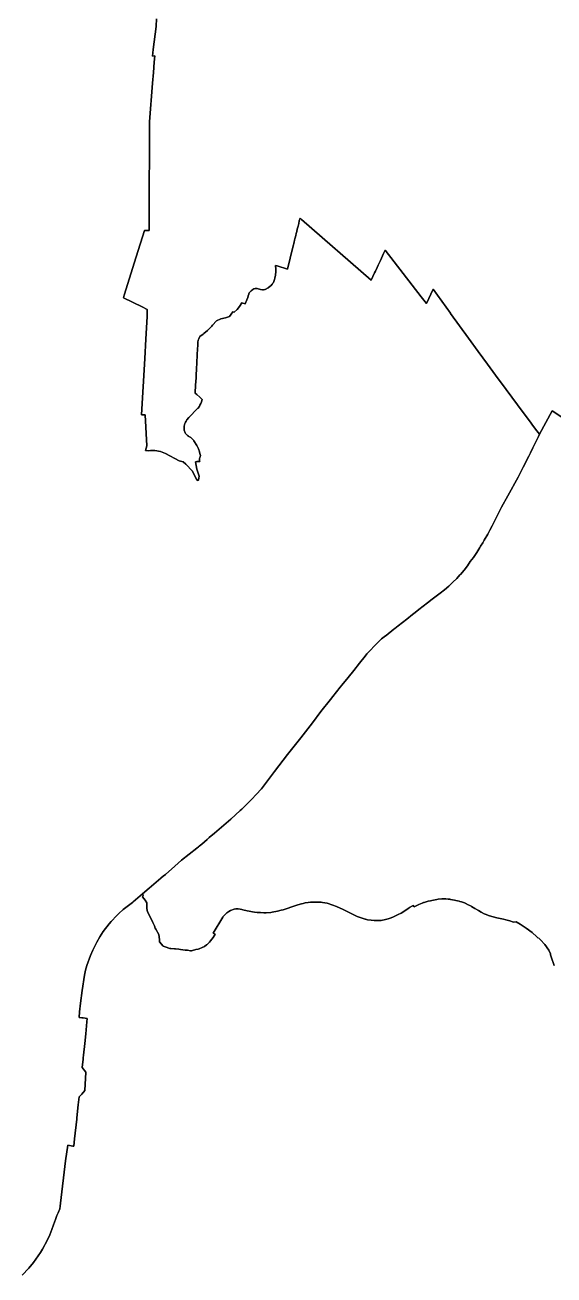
# Model space of a CAD drawing. Header units: inches. Extents: x 130170 to 284068, y 377793 to 804530.
# Drawn here: x 168262 to 170732, y 630507 to 636343 of the extents above; entities that cross this region are included whole.
import ezdxf

# ---------------------------------------------------------------- set-up
doc = ezdxf.new("R2010")
doc.units = ezdxf.units.IN
doc.header["$MEASUREMENT"] = 0
doc.layers.add('muni_il', color=7, linetype='Continuous')

msp = doc.modelspace()

# ---------------------------------------------------------------- linework, layer by layer
at = {"layer": 'muni_il'}
for points in [[(168876, 636371.2), (168874.9, 636337.3), (168874.8, 636336.2), (168860.2, 636228), (168856.7, 636197.3), (168867.6, 636199), (168864.7, 636169.6), (168861.6, 636121.3), (168857, 636070.8), (168843.3, 635890.8), (168841.9, 635442.4), (168841.5, 635383.1), (168820.2, 635383.4), (168781.3, 635259.8), (168725.3, 635081.9), (168721.4, 635069.4), (168809.5, 635026.3), (168832.9, 635014.8), (168831.8, 634982.2), (168826.7, 634875.4), (168820.9, 634786.4), (168820.9, 634786.4), (168806.8, 634523.3), (168823.9, 634522.5), (168830.6, 634377.4), (168825.2, 634356.3), (168825.2, 634356.3), (168839.7, 634355.1), (168848.2, 634356.2), (168860, 634356.6), (168862.5, 634356.3), (168868.3, 634355.9), (168894.8, 634351.1), (168903, 634347.8), (168918, 634341.6), (168981.6, 634307.6), (169000, 634303.6), (169012.8, 634292.4), (169043.6, 634259.1), (169056.5, 634232.6), (169062.2, 634222.5), (169067.1, 634215.9), (169072.4, 634217.7), (169075.2, 634236.9), (169064.1, 634269.5), (169058.3, 634302.6), (169064.7, 634304.8), (169077.6, 634305.3), (169077, 634310), (169077.2, 634314.6), (169077.5, 634316.9), (169079.1, 634323.6), (169080.2, 634326.3), (169081.2, 634333.6), (169080.5, 634337.4), (169075.5, 634355), (169073.2, 634361), (169072.8, 634362.2), (169069.9, 634368.4), (169069.2, 634370.1), (169064.1, 634380.1), (169050.6, 634401.5), (169048.6, 634404.2), (169047.3, 634405.7), (169042.3, 634411.2), (169036, 634417.2), (169033.3, 634419.1), (169027.7, 634422.4), (169025.6, 634423.8), (169020.9, 634427), (169014.1, 634432.1), (169011.8, 634435.4), (169010.3, 634439), (169006, 634451.6), (169005.3, 634458.6), (169005.2, 634461.6), (169005.2, 634470.2), (169006.2, 634475.5), (169008.3, 634481.9), (169011.2, 634487.9), (169014, 634493), (169018, 634498.9), (169027.6, 634511.1), (169035.8, 634520.1), (169040.5, 634525), (169054.2, 634538.9), (169056.5, 634541.2), (169063.4, 634547.2), (169068, 634551.8), (169070.4, 634554.3), (169073.6, 634558.7), (169076.3, 634563), (169078.7, 634567.4), (169082.5, 634575.8), (169085.8, 634582.9), (169089, 634594.6), (169077.9, 634605.1), (169063.7, 634618.4), (169057.2, 634624.7), (169056.6, 634625.9), (169058.8, 634660.6), (169060.8, 634695.3), (169061.4, 634706.7), (169061.9, 634716.7), (169062.5, 634728.3), (169063.1, 634743.1), (169063.8, 634759), (169066.1, 634809.9), (169067.1, 634825.4), (169068.5, 634852.1), (169069, 634862.6), (169069.4, 634865.2), (169070.1, 634867.6), (169070.6, 634869.4), (169071.2, 634870.9), (169074.1, 634878.2), (169078, 634888), (169093.5, 634899.4), (169097.2, 634902.4), (169114.2, 634916.1), (169134.4, 634937.1), (169138, 634940.9), (169156.8, 634962), (169176, 634970.6), (169197.4, 634975.4), (169216.8, 634982.1), (169232, 635003.8), (169237.9, 635001.4), (169253.1, 635013.9), (169263.3, 635028.4), (169274.9, 635046.1), (169290.4, 635040.9), (169297.5, 635059.7), (169301.8, 635071.3), (169304.1, 635079), (169306.5, 635086.8), (169307.3, 635088.2), (169309.3, 635091.8), (169313.1, 635096.8), (169317.7, 635102.5), (169326.2, 635108.4), (169330.9, 635111.4), (169336.7, 635112.2), (169343.5, 635112.2), (169345.6, 635111.9), (169361.3, 635107.8), (169370.1, 635106.6), (169372.4, 635106.5), (169375.6, 635106.4), (169382.1, 635107.2), (169383.6, 635107.6), (169397.6, 635115.2), (169406.5, 635122.8), (169409.2, 635125.2), (169416.4, 635132.7), (169417.6, 635134.3), (169419.6, 635137.4), (169421.6, 635141.3), (169425.2, 635150.6), (169426.5, 635154.5), (169428.4, 635161.1), (169430.6, 635169.2), (169431.3, 635173), (169432.2, 635177.7), (169432.3, 635180.5), (169432.4, 635185.8), (169432.5, 635192.8), (169432.6, 635197.1), (169432.5, 635209.1), (169432.3, 635213.5), (169431.9, 635220.2), (169437.5, 635219), (169439.6, 635218.4), (169488.2, 635202.7), (169513, 635305), (169515.5, 635316), (169517.3, 635322.4), (169517.8, 635324.5), (169519, 635329.6), (169520.9, 635337.8), (169522.5, 635344.5), (169523.9, 635349.6), (169526.3, 635360.3), (169528.5, 635369.6), (169530.7, 635378.5), (169533.3, 635389.3), (169537, 635403.3), (169538.6, 635410.4), (169540.1, 635416.8), (169542.8, 635427.8), (169546.1, 635441.6), (169553.3, 635435.1), (169878.3, 635151.4), (169894.3, 635186.5), (169897.8, 635193.6), (169905.9, 635210.1), (169910.7, 635222.2), (169921.8, 635244.1), (169936, 635276.1), (169943.5, 635291.8), (170111.8, 635074.1), (170136.6, 635043.2), (170167.3, 635109.5), (170248.1, 634997.7), (170249.1, 634996.4), (170332.9, 634880.4), (170378.2, 634818.1), (170420.8, 634759.8), (170458, 634708.6), (170508, 634641.4), (170588.3, 634533.2), (170626.4, 634482), (170627.2, 634480.9), (170651.3, 634448.4), (170663.6, 634431.9), (170658.8, 634422.4), (170646.9, 634397.3), (170640.8, 634384.7), (170633, 634368.6), (170621.5, 634345.1), (170613.9, 634329.7), (170587.6, 634278.2), (170569, 634241.8), (170567.2, 634238.1), (170563.7, 634231.3), (170516, 634144.3), (170486.7, 634091.3), (170467.5, 634054.2), (170442.2, 634005.3), (170432.5, 633983.7), (170423.4, 633965.2), (170405.4, 633937), (170399.1, 633925.1), (170388.4, 633909), (170385.4, 633903.9), (170370.8, 633880.6), (170356.1, 633856.2), (170340.9, 633837.6), (170327.2, 633817.4), (170311.9, 633797.6), (170294.9, 633778), (170291.8, 633775.4), (170278.1, 633759.3), (170259.9, 633741.8), (170240.5, 633723.4), (170219.9, 633706.4), (170200.7, 633690.8), (170162.5, 633661.8), (170141.5, 633645.8), (170100.7, 633613.3), (170083.6, 633599.9), (170071, 633590.4), (170045.1, 633569.5), (170024.8, 633553.7), (170003.6, 633537.8), (169989.2, 633525.8), (169984.1, 633521.6), (169947.9, 633493.3), (169944.6, 633491), (169927, 633476.9), (169909.2, 633460), (169892, 633442.7), (169875.4, 633424.5), (169858.6, 633406.4), (169850.4, 633396.2), (169823.9, 633362.8), (169796.5, 633328.5), (169770.5, 633296.7), (169741.1, 633260.8), (169733.4, 633251.9), (169698.8, 633207.7), (169687.6, 633193.4), (169643.9, 633137.4), (169603.8, 633085.1), (169549.1, 633014.1), (169487.2, 632937), (169426.8, 632856.9), (169366.6, 632776), (169341.7, 632750.1), (169320.8, 632728.4), (169296.8, 632703.7), (169274.2, 632682.3), (169266.3, 632674.9), (169223.8, 632634.8), (169146.7, 632569.5), (169122.6, 632548.7), (169113.1, 632540.6), (169112, 632539.5), (169087.8, 632518.6), (169075.7, 632508.8), (169071.6, 632505.5), (169064.4, 632499.7), (168993.4, 632443.1), (168961.8, 632415.4), (168918.3, 632377.4), (168911.5, 632371.8), (168909.2, 632369.8), (168897, 632359.7), (168852.2, 632322.3), (168841.9, 632313.6), (168810.9, 632286.5), (168766.9, 632248.8), (168763.5, 632246.2), (168721.1, 632213.9), (168699.8, 632193.9), (168690.7, 632185.4), (168665.1, 632157.1), (168655.5, 632146.7), (168627.9, 632110.7), (168611.2, 632085.8), (168597.5, 632060.8), (168579, 632023.9), (168568.2, 631999), (168551.2, 631951.1), (168545.2, 631930.2), (168539.6, 631906.2), (168528.5, 631834.3), (168521.7, 631775.6), (168517.2, 631735.3), (168515.2, 631709.4), (168528, 631708.1), (168534.5, 631707.3), (168552.7, 631704.9), (168551.2, 631688.7), (168551.2, 631688.7), (168551.2, 631688.7), (168546.1, 631632.4), (168541.2, 631586.9), (168535.1, 631532.8), (168533.8, 631520.5), (168533.2, 631515.2), (168529.5, 631475.1), (168546.7, 631453.7), (168541.3, 631367.6), (168527, 631351.4), (168515.4, 631337.9), (168511, 631301.7), (168504.6, 631240.2), (168503.9, 631234.5), (168493.8, 631143.2), (168489.9, 631108.2), (168485, 631108.8), (168461.9, 631112.9), (168450.7, 631039.7), (168428.1, 630841.5), (168426.5, 630828.3), (168424.9, 630815.7), (168417.2, 630796.5), (168411, 630783.8), (168404.4, 630766.1), (168404, 630765.1), (168395.6, 630740.4), (168387.8, 630718.4), (168378.7, 630694.1), (168368.5, 630673.7), (168356.8, 630650.5), (168352.9, 630644.2), (168343.4, 630627.6), (168334.6, 630612.5), (168302.1, 630565.7), (168279.7, 630538.7), (168249.7, 630506.7)], [(170814.1, 634481.5), (170722.5, 634541.9), (170663.6, 634431.9), (170651.3, 634448.4), (170627.2, 634480.9), (170626.4, 634482), (170588.3, 634533.2), (170508, 634641.4), (170458, 634708.6), (170420.8, 634759.8), (170378.2, 634818.1), (170332.9, 634880.4), (170249.1, 634996.4), (170248.1, 634997.7), (170167.3, 635109.5), (170136.6, 635043.2), (170111.8, 635074.1), (169943.5, 635291.8), (169936, 635276.1), (169921.8, 635244.1), (169910.7, 635222.2), (169905.9, 635210.1), (169897.8, 635193.6), (169894.3, 635186.5), (169878.3, 635151.4), (169553.3, 635435.1), (169546.1, 635441.6), (169542.8, 635427.8), (169540.1, 635416.8), (169538.6, 635410.4), (169537, 635403.3), (169533.3, 635389.3), (169530.7, 635378.5), (169528.5, 635369.6), (169526.3, 635360.3), (169523.9, 635349.6), (169522.5, 635344.5), (169520.9, 635337.8), (169519, 635329.6), (169517.8, 635324.5), (169517.3, 635322.4), (169515.5, 635316), (169513, 635305), (169488.2, 635202.7), (169439.6, 635218.4), (169437.5, 635219), (169431.9, 635220.2), (169432.3, 635213.5), (169432.5, 635209.1), (169432.6, 635197.1), (169432.5, 635192.8), (169432.4, 635185.8), (169432.3, 635180.5), (169432.2, 635177.7), (169431.3, 635173), (169430.6, 635169.2), (169428.4, 635161.1), (169426.5, 635154.5), (169425.2, 635150.6), (169421.6, 635141.3), (169419.6, 635137.4), (169417.6, 635134.3), (169416.4, 635132.7), (169409.2, 635125.2), (169406.5, 635122.8), (169397.6, 635115.2), (169383.6, 635107.6), (169382.1, 635107.2), (169375.6, 635106.4), (169372.4, 635106.5), (169370.1, 635106.6), (169361.3, 635107.8), (169345.6, 635111.9), (169343.5, 635112.2), (169336.7, 635112.2), (169330.9, 635111.4), (169326.2, 635108.4), (169317.7, 635102.5), (169313.1, 635096.8), (169309.3, 635091.8), (169307.3, 635088.2), (169306.5, 635086.8), (169304.1, 635079), (169301.8, 635071.3), (169297.5, 635059.7), (169290.4, 635040.9), (169274.9, 635046.1), (169263.3, 635028.4), (169253.1, 635013.9), (169237.9, 635001.4), (169232, 635003.8), (169216.8, 634982.1), (169197.4, 634975.4), (169176, 634970.6), (169156.8, 634962), (169138, 634940.9), (169134.4, 634937.1), (169114.2, 634916.1), (169097.2, 634902.4), (169093.5, 634899.4), (169078, 634888), (169074.1, 634878.2), (169071.2, 634870.9), (169070.6, 634869.4), (169070.1, 634867.6), (169069.4, 634865.2), (169069, 634862.6), (169068.5, 634852.1), (169067.1, 634825.4), (169066.1, 634809.9), (169063.8, 634759), (169063.1, 634743.1), (169062.5, 634728.3), (169061.9, 634716.7), (169061.4, 634706.7), (169060.8, 634695.3), (169058.8, 634660.6), (169056.6, 634625.9), (169057.2, 634624.7), (169063.7, 634618.4), (169077.9, 634605.1), (169089, 634594.6), (169085.8, 634582.9), (169082.5, 634575.8), (169078.7, 634567.4), (169076.3, 634563), (169073.6, 634558.7), (169070.4, 634554.3), (169068, 634551.8), (169063.4, 634547.2), (169056.5, 634541.2), (169054.2, 634538.9), (169040.5, 634525), (169035.8, 634520.1), (169027.6, 634511.1), (169018, 634498.9), (169014, 634493), (169011.2, 634487.9), (169008.3, 634481.9), (169006.2, 634475.5), (169005.2, 634470.2), (169005.2, 634461.6), (169005.3, 634458.6), (169006, 634451.6), (169010.3, 634439), (169011.8, 634435.4), (169014.1, 634432.1), (169020.9, 634427), (169025.6, 634423.8), (169027.7, 634422.4), (169033.3, 634419.1), (169036, 634417.2), (169042.3, 634411.2), (169047.3, 634405.7), (169048.6, 634404.2), (169050.6, 634401.5), (169064.1, 634380.1), (169069.2, 634370.1), (169069.9, 634368.4), (169072.8, 634362.2), (169073.2, 634361), (169075.5, 634355), (169080.5, 634337.4), (169081.2, 634333.6), (169080.2, 634326.3), (169079.1, 634323.6), (169077.5, 634316.9), (169077.2, 634314.6), (169077, 634310), (169077.6, 634305.3), (169064.7, 634304.8), (169058.3, 634302.6), (169064.1, 634269.5), (169075.2, 634236.9), (169072.4, 634217.7), (169067.1, 634215.9), (169062.2, 634222.5), (169056.5, 634232.6), (169043.6, 634259.1), (169012.8, 634292.4), (169000, 634303.6), (168981.6, 634307.6), (168918, 634341.6), (168903, 634347.8), (168894.8, 634351.1), (168868.3, 634355.9), (168862.5, 634356.3), (168860, 634356.6), (168848.2, 634356.2), (168839.7, 634355.1), (168825.2, 634356.3), (168825.2, 634356.3), (168830.6, 634377.4), (168823.9, 634522.5), (168806.8, 634523.3), (168820.9, 634786.4), (168820.9, 634786.4), (168826.7, 634875.4), (168831.8, 634982.2), (168832.9, 635014.8), (168809.5, 635026.3), (168721.4, 635069.4), (168725.3, 635081.9), (168781.3, 635259.8), (168820.2, 635383.4), (168841.5, 635383.1), (168841.9, 635442.4), (168843.3, 635890.8), (168857, 636070.8), (168861.6, 636121.3), (168864.7, 636169.6), (168867.6, 636199), (168856.7, 636197.3), (168860.2, 636228), (168874.8, 636336.2), (168874.9, 636337.3), (168876, 636371.2)], [(170732.9, 631951.2), (170728.2, 631965.6), (170723, 631978.9), (170720.2, 631988.1), (170715.8, 632001.6), (170714.5, 632005.7), (170706.8, 632023), (170688.8, 632049.9), (170668.9, 632071.9), (170659.9, 632080.9), (170657.9, 632078.9), (170650.9, 632085.9), (170629, 632105.9), (170602.1, 632125.9), (170573.1, 632144.9), (170554.2, 632154.9), (170542.9, 632154.6), (170525.5, 632159.8), (170507, 632164.4), (170495.3, 632168), (170464.4, 632175), (170430.9, 632183.8), (170430.4, 632184), (170425.5, 632186), (170414.8, 632189.3), (170405, 632193.5), (170391.6, 632200.3), (170378.6, 632208), (170362.6, 632218), (170354.8, 632221.8), (170346, 632227.1), (170344.4, 632228.2), (170338.4, 632231.6), (170331, 632235.5), (170316.5, 632242.5), (170313.2, 632243.8), (170300.2, 632248.5), (170292.7, 632250.9), (170289.2, 632251.8), (170280.5, 632254.1), (170274, 632255.7), (170267.7, 632257.1), (170249, 632260.5), (170246.9, 632260.9), (170236.9, 632262), (170226.9, 632262.4), (170222, 632262.6), (170215.1, 632262.6), (170208.6, 632262.3), (170191.3, 632260.9), (170185.4, 632260.1), (170161.6, 632255.8), (170154.9, 632254.4), (170144.7, 632251.8), (170125.4, 632246.3), (170122.7, 632245.4), (170115.4, 632242.6), (170100.8, 632236.2), (170078.6, 632226.1), (170077.4, 632227.4), (170073.5, 632232.2), (170057.8, 632221.8), (170049.2, 632215.9), (170017.4, 632196.8), (170003.9, 632189.4), (169982.5, 632179.1), (169971.1, 632174.7), (169956.7, 632169.8), (169951.2, 632168.1), (169944.7, 632165.8), (169925.3, 632162.2), (169920.3, 632161.7), (169911.7, 632161.6), (169891.6, 632161.8), (169878.6, 632163), (169861.5, 632165.3), (169851.7, 632167.8), (169849.6, 632168.4), (169835.5, 632172.6), (169822.8, 632177), (169813.5, 632181), (169778.9, 632197.9), (169747.3, 632213.5), (169716, 632227.4), (169699.6, 632233.3), (169673.3, 632242.2), (169651.6, 632246.6), (169645.1, 632247.4), (169641.5, 632247.6), (169614.2, 632248.2), (169611.8, 632248.2), (169595.5, 632247.1), (169584.5, 632245.9), (169569.7, 632243.6), (169560.9, 632241.9), (169552.2, 632239.7), (169536.2, 632235.2), (169526.8, 632232.4), (169466.7, 632211.8), (169458.6, 632209.5), (169441.1, 632205.1), (169415.5, 632200.3), (169409.3, 632199.8), (169387.7, 632198.2), (169383.8, 632198.2), (169376.8, 632198.1), (169360.8, 632198.6), (169346.5, 632199.9), (169333.7, 632201.4), (169324.9, 632202.5), (169308.6, 632205.1), (169299, 632207.1), (169279.4, 632211.9), (169274.2, 632213.2), (169266, 632215.1), (169256.6, 632216.7), (169248.5, 632216.1), (169246.7, 632215.9), (169238.4, 632214.1), (169220.9, 632208.2), (169214, 632204.5), (169204.5, 632197.9), (169202.3, 632196.2), (169195, 632189), (169186.2, 632178.9), (169185, 632177.2), (169141, 632103.5), (169150, 632098.3), (169140.1, 632083.2), (169128.3, 632066.8), (169124, 632061.4), (169113, 632050.6), (169109.4, 632047.6), (169099.7, 632041.1), (169089.8, 632035.9), (169074.7, 632030.1), (169070.2, 632028.8), (169059.7, 632027), (169044.4, 632021.3), (169039.9, 632020.8), (169034.1, 632021), (169020.4, 632022.9), (169010.5, 632023.4), (168988.3, 632027), (168981.1, 632028.1), (168965.3, 632029.2), (168959.8, 632029.1), (168942.6, 632031.2), (168939.7, 632031), (168938.6, 632031.3), (168917, 632038.8), (168907.3, 632042.4), (168904.9, 632044), (168899.2, 632051.1), (168889.9, 632061.5), (168889.7, 632073.5), (168886.8, 632097.1), (168872.8, 632122.1), (168870.4, 632126.8), (168866, 632136.3), (168858.6, 632152.3), (168845.5, 632182.5), (168834.5, 632202.1), (168831.6, 632217.6), (168831.1, 632227.7), (168830.4, 632244.3), (168823.2, 632256.3), (168811.2, 632272.7), (168814.2, 632279.3), (168811.8, 632284.6), (168810.9, 632286.5), (168841.9, 632313.6), (168852.2, 632322.3), (168897, 632359.7), (168909.2, 632369.8), (168911.5, 632371.8), (168918.3, 632377.4), (168961.8, 632415.4), (168993.4, 632443.1), (169064.4, 632499.7), (169071.6, 632505.5), (169075.7, 632508.8), (169087.8, 632518.6), (169112, 632539.5), (169113.1, 632540.6), (169122.6, 632548.7), (169146.7, 632569.5), (169223.8, 632634.8), (169266.3, 632674.9), (169274.2, 632682.3), (169296.8, 632703.7), (169320.8, 632728.4), (169341.7, 632750.1), (169366.6, 632776), (169426.8, 632856.9), (169487.2, 632937), (169549.1, 633014.1), (169603.8, 633085.1), (169643.9, 633137.4), (169687.6, 633193.4), (169698.8, 633207.7), (169733.4, 633251.9), (169741.1, 633260.8), (169770.5, 633296.7), (169796.5, 633328.5), (169823.9, 633362.8), (169850.4, 633396.2), (169858.6, 633406.4), (169875.4, 633424.5), (169892, 633442.7), (169909.2, 633460), (169927, 633476.9), (169944.6, 633491), (169947.9, 633493.3), (169984.1, 633521.6), (169989.2, 633525.8), (170003.6, 633537.8), (170024.8, 633553.7), (170045.1, 633569.5), (170071, 633590.4), (170083.6, 633599.9), (170100.7, 633613.3), (170141.5, 633645.8), (170162.5, 633661.8), (170200.7, 633690.8), (170219.9, 633706.4), (170240.5, 633723.4), (170259.9, 633741.8), (170278.1, 633759.3), (170291.8, 633775.4), (170294.9, 633778), (170311.9, 633797.6), (170327.2, 633817.4), (170340.9, 633837.6), (170356.1, 633856.2), (170370.8, 633880.6), (170385.4, 633903.9), (170388.4, 633909), (170399.1, 633925.1), (170405.4, 633937), (170423.4, 633965.2), (170432.5, 633983.7), (170442.2, 634005.3), (170467.5, 634054.2), (170486.7, 634091.3), (170516, 634144.3), (170563.7, 634231.3), (170567.2, 634238.1), (170569, 634241.8), (170587.6, 634278.2), (170613.9, 634329.7), (170621.5, 634345.1), (170633, 634368.6), (170640.8, 634384.7), (170646.9, 634397.3), (170658.8, 634422.4), (170663.6, 634431.9), (170663.6, 634431.9), (170722.5, 634541.9), (170814.1, 634481.5)], [(168249.7, 630506.7), (168279.7, 630538.7), (168302.1, 630565.7), (168334.6, 630612.5), (168343.4, 630627.6), (168352.9, 630644.2), (168356.8, 630650.5), (168368.5, 630673.7), (168378.7, 630694.1), (168387.8, 630718.4), (168395.6, 630740.4), (168404, 630765.1), (168404.4, 630766.1), (168411, 630783.8), (168417.2, 630796.5), (168424.9, 630815.7), (168426.5, 630828.3), (168428.1, 630841.5), (168450.7, 631039.7), (168461.9, 631112.9), (168485, 631108.8), (168489.9, 631108.2), (168493.8, 631143.2), (168503.9, 631234.5), (168504.6, 631240.2), (168511, 631301.7), (168515.4, 631337.9), (168527, 631351.4), (168541.3, 631367.6), (168546.7, 631453.7), (168529.5, 631475.1), (168533.2, 631515.2), (168533.8, 631520.5), (168535.1, 631532.8), (168541.2, 631586.9), (168546.1, 631632.4), (168551.2, 631688.7), (168551.2, 631688.7), (168552.7, 631704.9), (168534.5, 631707.3), (168528, 631708.1), (168515.2, 631709.4), (168517.2, 631735.3), (168521.7, 631775.6), (168528.5, 631834.3), (168539.6, 631906.2), (168545.2, 631930.2), (168551.2, 631951.1), (168568.2, 631999), (168579, 632023.9), (168597.5, 632060.8), (168611.2, 632085.8), (168627.9, 632110.7), (168655.5, 632146.7), (168665.1, 632157.1), (168690.7, 632185.4), (168699.8, 632193.9), (168721.1, 632213.9), (168763.5, 632246.2), (168766.9, 632248.8), (168810.9, 632286.5), (168811.8, 632284.6), (168814.2, 632279.3), (168811.2, 632272.7), (168823.2, 632256.3), (168830.4, 632244.3), (168831.1, 632227.7), (168831.6, 632217.6), (168834.5, 632202.1), (168845.5, 632182.5), (168858.6, 632152.3), (168866, 632136.3), (168870.4, 632126.8), (168872.8, 632122.1), (168886.8, 632097.1), (168889.7, 632073.5), (168889.9, 632061.5), (168899.2, 632051.1), (168904.9, 632044), (168907.3, 632042.4), (168917, 632038.8), (168938.6, 632031.3), (168939.7, 632031), (168942.6, 632031.2), (168959.8, 632029.1), (168965.3, 632029.2), (168981.1, 632028.1), (168988.3, 632027), (169010.5, 632023.4), (169020.4, 632022.9), (169034.1, 632021), (169039.9, 632020.8), (169044.4, 632021.3), (169059.7, 632027), (169070.2, 632028.8), (169074.7, 632030.1), (169089.8, 632035.9), (169099.7, 632041.1), (169109.4, 632047.6), (169113, 632050.6), (169124, 632061.4), (169128.3, 632066.8), (169140.1, 632083.2), (169150, 632098.3), (169141, 632103.5), (169185, 632177.2), (169186.2, 632178.9), (169195, 632189), (169202.3, 632196.2), (169204.5, 632197.9), (169214, 632204.5), (169220.9, 632208.2), (169238.4, 632214.1), (169246.7, 632215.9), (169248.5, 632216.1), (169256.6, 632216.7), (169266, 632215.1), (169274.2, 632213.2), (169279.4, 632211.9), (169299, 632207.1), (169308.6, 632205.1), (169324.9, 632202.5), (169333.7, 632201.4), (169346.5, 632199.9), (169360.8, 632198.6), (169376.8, 632198.1), (169383.8, 632198.2), (169387.7, 632198.2), (169409.3, 632199.8), (169415.5, 632200.3), (169441.1, 632205.1), (169458.6, 632209.5), (169466.7, 632211.8), (169526.8, 632232.4), (169536.2, 632235.2), (169552.2, 632239.7), (169560.9, 632241.9), (169569.7, 632243.6), (169584.5, 632245.9), (169595.5, 632247.1), (169611.8, 632248.2), (169614.2, 632248.2), (169641.5, 632247.6), (169645.1, 632247.4), (169651.6, 632246.6), (169673.3, 632242.2), (169699.6, 632233.3), (169716, 632227.4), (169747.3, 632213.5), (169778.9, 632197.9), (169813.5, 632181), (169822.8, 632177), (169835.5, 632172.6), (169849.6, 632168.4), (169851.7, 632167.8), (169861.5, 632165.3), (169878.6, 632163), (169891.6, 632161.8), (169911.7, 632161.6), (169920.3, 632161.7), (169925.3, 632162.2), (169944.7, 632165.8), (169951.2, 632168.1), (169956.7, 632169.8), (169971.1, 632174.7), (169982.5, 632179.1), (170003.9, 632189.4), (170017.4, 632196.8), (170049.2, 632215.9), (170057.8, 632221.8), (170073.5, 632232.2), (170077.4, 632227.4), (170078.6, 632226.1), (170100.8, 632236.2), (170115.4, 632242.6), (170122.7, 632245.4), (170125.4, 632246.3), (170144.7, 632251.8), (170154.9, 632254.4), (170161.6, 632255.8), (170185.4, 632260.1), (170191.3, 632260.9), (170208.6, 632262.3), (170215.1, 632262.6), (170222, 632262.6), (170226.9, 632262.4), (170236.9, 632262), (170246.9, 632260.9), (170249, 632260.5), (170267.7, 632257.1), (170274, 632255.7), (170280.5, 632254.1), (170289.2, 632251.8), (170292.7, 632250.9), (170300.2, 632248.5), (170313.2, 632243.8), (170316.5, 632242.5), (170331, 632235.5), (170338.4, 632231.6), (170344.4, 632228.2), (170346, 632227.1), (170354.8, 632221.8), (170362.6, 632218), (170378.6, 632208), (170391.6, 632200.3), (170405, 632193.5), (170414.8, 632189.3), (170425.5, 632186), (170430.4, 632184), (170430.9, 632183.8), (170464.4, 632175), (170495.3, 632168), (170507, 632164.4), (170525.5, 632159.8), (170542.9, 632154.6), (170554.2, 632154.9), (170573.1, 632144.9), (170602.1, 632125.9), (170629, 632105.9), (170650.9, 632085.9), (170657.9, 632078.9), (170659.9, 632080.9), (170668.9, 632071.9), (170688.8, 632049.9), (170706.8, 632023), (170714.5, 632005.7), (170715.8, 632001.6), (170720.2, 631988.1), (170723, 631978.9), (170728.2, 631965.6), (170732.9, 631951.2)]]:
    msp.add_lwpolyline(points, dxfattribs=at)

doc.saveas('drawing.dxf')
